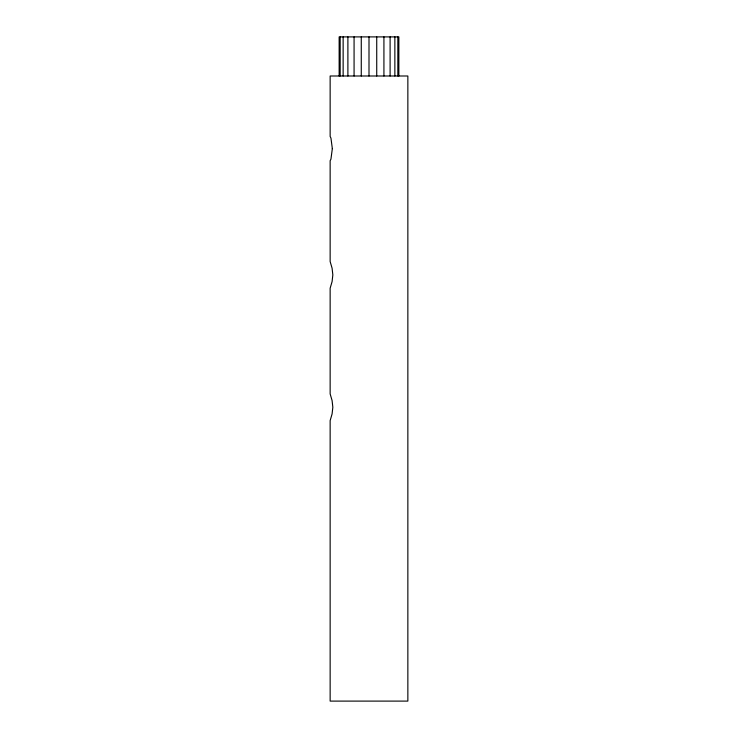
<?xml version="1.0" encoding="UTF-8"?>
<svg xmlns="http://www.w3.org/2000/svg" width="738" height="738" viewBox="0 0 738 738"><rect width="100%" height="100%" fill="white"/><g stroke="black" fill="none" stroke-linecap="round" stroke-linejoin="round"><path stroke-width="1.11" d="M398.852 75.996L398.852 36.9L339.148 36.9L339.148 75.996M397.837 36.9L397.837 75.996M394.858 36.9L394.858 75.996M390.107 36.9L390.107 75.996M383.926 36.9L383.926 75.996M376.731 36.9L376.731 75.996M369 36.9L369 75.996M361.269 36.9L361.269 75.996M354.074 36.9L354.074 75.996M347.893 36.9L347.893 75.996M343.142 36.9L343.142 75.996M340.163 36.9L340.163 75.996M332.331 148.615L330.947 159.131L330.144 160.755L330.144 261.538L332.091 268.217L332.838 274.896L332.091 281.575L330.144 288.254L330.144 393.889L332.091 400.568L332.838 407.247L332.091 413.926L330.144 420.605L330.144 701.1L407.856 701.1L407.856 75.996L330.144 75.996L330.144 136.465L330.947 138.098L332.331 148.615"/></g></svg>
